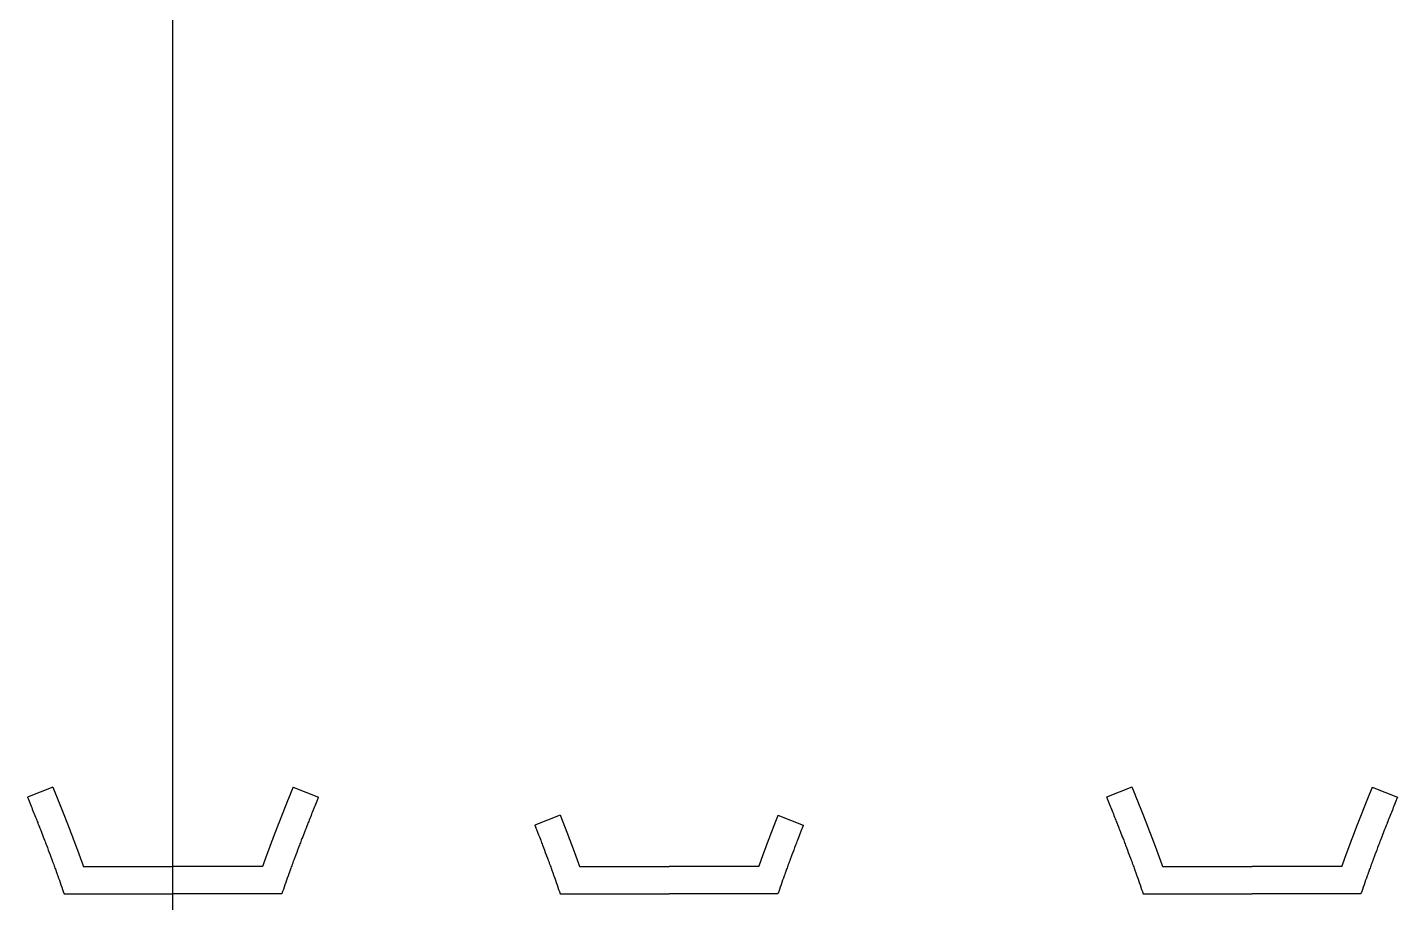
# Model space of a CAD drawing. Header units: millimetres. Extents: x -2789 to 12250, y -4440 to 7168.
# Drawn here: x 266 to 2528, y 1386 to 2832 of the extents above; entities that cross this region are included whole.
import ezdxf

# ---------------------------------------------------------------- set-up
doc = ezdxf.new("R2010")
doc.units = ezdxf.units.MM
doc.header["$MEASUREMENT"] = 0

msp = doc.modelspace()

# ---------------------------------------------------------------- linework, layer by layer
for p, q in [((506.47654, 1356.46758), (506.47654, 7168.37386)), ((506.47654, 1356.46758), (506.47654, 7168.37386)), ((308.11788, 1576.79335), (266.24723, 1560.29752)), ((704.8352, 1576.79335), (746.70585, 1560.29752)), ((2089.47499, 1576.79335), (2047.60434, 1560.29752)), ((2486.19231, 1576.79335), (2528.06296, 1560.29752)), ((1145.72445, 1530.38363), (1103.85652, 1513.88887)), ((1505.22735, 1530.38363), (1547.09527, 1513.88887))]:
    msp.add_line(p, q)
at = {"color": 7, "linetype": 'Continuous', "lineweight": 25}
for p, q in [((358.73433, 1445.36758), (506.47654, 1445.36758)), ((654.21875, 1445.36758), (506.47654, 1445.36758)), ((1177.73368, 1445.36758), (1325.4759, 1445.36758)), ((1473.21811, 1445.36758), (1325.4759, 1445.36758)), ((2140.09144, 1445.36758), (2287.83365, 1445.36758)), ((2435.57586, 1445.36758), (2287.83365, 1445.36758)), ((326.68929, 1400.36758), (506.47654, 1400.36758)), ((686.26379, 1400.36758), (506.47654, 1400.36758)), ((1145.68865, 1400.36758), (1325.4759, 1400.36758)), ((1505.26315, 1400.36758), (1325.4759, 1400.36758)), ((2108.0464, 1400.36758), (2287.83365, 1400.36758)), ((2467.6209, 1400.36758), (2287.83365, 1400.36758))]:
    msp.add_line(p, q, dxfattribs=at)
for points, knots in [([(308.11788, 1576.79335), (308.75929, 1575.21806), (310.39653, 1571.18945), (312.70152, 1565.50061), (315.28786, 1559.09082), (317.82629, 1552.77269), (320.31685, 1546.54613), (322.45421, 1541.17795), (323.95849, 1537.38636), (325.14991, 1534.37604), (326.18218, 1531.76137), (326.84007, 1530.09186), (327.2058, 1529.16289), (327.49002, 1528.4405), (327.8286, 1527.57934), (328.23914, 1526.53435), (328.9791, 1524.6488), (330.12067, 1521.7333), (331.41319, 1518.42218), (333.01321, 1514.31064), (335.22056, 1508.61147), (337.69345, 1502.18494), (340.11657, 1495.84509), (342.48994, 1489.59181), (344.52316, 1484.1958), (345.95212, 1480.38208), (346.94168, 1477.73092), (347.57216, 1476.03686), (347.92201, 1475.09544), (348.19625, 1474.35675), (348.50633, 1473.52067), (348.88512, 1472.49819), (349.56656, 1470.65574), (350.61708, 1467.80592), (352.10165, 1463.76051), (353.85364, 1458.95334), (355.28845, 1454.98843), (356.21242, 1452.42277), (356.70236, 1451.05813), (357.06758, 1450.03959), (358.01269, 1447.39831), (358.73433, 1445.36758)], [0.63642752942, 0.63642752942, 0.63642752942, 0.6434326396, 0.65446289791, 0.66916990899, 0.68387692008, 0.69858393116, 0.71329094224, 0.72432120055, 0.73167470609, 0.73902821163, 0.74454334079, 0.74730090537, 0.74913928175, 0.75097765814, 0.75281603452, 0.7555735991, 0.76108872826, 0.7684422338, 0.77579573934, 0.78682599765, 0.80153300873, 0.81624001982, 0.8309470309, 0.84565404198, 0.85668430029, 0.86403780583, 0.86955293499, 0.87231049957, 0.87414887595, 0.87598725234, 0.87782562872, 0.8805831933, 0.88609832246, 0.893451828, 0.90448208631, 0.91551234462, 0.92286585016, 0.92746179113, 0.92930016751, 0.93205773209, 0.94124961402, 0.94124961402, 0.94124961402]), ([(704.8352, 1576.79335), (704.19379, 1575.21806), (702.55655, 1571.18945), (700.25156, 1565.50061), (697.66522, 1559.09082), (695.12679, 1552.77269), (692.63623, 1546.54613), (690.49887, 1541.17795), (688.99459, 1537.38636), (687.80317, 1534.37604), (686.77089, 1531.76137), (686.113, 1530.09186), (685.74728, 1529.16289), (685.46306, 1528.4405), (685.12448, 1527.57934), (684.71394, 1526.53435), (683.97398, 1524.6488), (682.83241, 1521.7333), (681.53989, 1518.42218), (679.93987, 1514.31064), (677.73252, 1508.61147), (675.25963, 1502.18494), (672.83651, 1495.84509), (670.46314, 1489.59181), (668.42992, 1484.1958), (667.00096, 1480.38208), (666.0114, 1477.73092), (665.38092, 1476.03686), (665.03107, 1475.09544), (664.75683, 1474.35675), (664.44675, 1473.52067), (664.06796, 1472.49819), (663.38652, 1470.65574), (662.336, 1467.80592), (660.85143, 1463.76051), (659.09944, 1458.95334), (657.66462, 1454.98843), (656.74066, 1452.42277), (656.25071, 1451.05813), (655.8855, 1450.03959), (654.94039, 1447.39831), (654.21875, 1445.36758)], [0.63642752942, 0.63642752942, 0.63642752942, 0.6434326396, 0.65446289791, 0.66916990899, 0.68387692008, 0.69858393116, 0.71329094224, 0.72432120055, 0.73167470609, 0.73902821163, 0.74454334079, 0.74730090537, 0.74913928175, 0.75097765814, 0.75281603452, 0.7555735991, 0.76108872826, 0.7684422338, 0.77579573934, 0.78682599765, 0.80153300873, 0.81624001982, 0.8309470309, 0.84565404198, 0.85668430029, 0.86403780583, 0.86955293499, 0.87231049957, 0.87414887595, 0.87598725234, 0.87782562872, 0.8805831933, 0.88609832246, 0.893451828, 0.90448208631, 0.91551234462, 0.92286585016, 0.92746179113, 0.92930016751, 0.93205773209, 0.94124961402, 0.94124961402, 0.94124961402]), ([(2089.47499, 1576.79335), (2090.1164, 1575.21806), (2091.75364, 1571.18945), (2094.05863, 1565.50061), (2096.64497, 1559.09082), (2099.1834, 1552.77269), (2101.67396, 1546.54613), (2103.81132, 1541.17795), (2105.3156, 1537.38636), (2106.50702, 1534.37604), (2107.53929, 1531.76137), (2108.19718, 1530.09186), (2108.56291, 1529.16289), (2108.84713, 1528.4405), (2109.18571, 1527.57934), (2109.59625, 1526.53435), (2110.33621, 1524.6488), (2111.47778, 1521.7333), (2112.7703, 1518.42218), (2114.37032, 1514.31064), (2116.57767, 1508.61147), (2119.05056, 1502.18494), (2121.47368, 1495.84509), (2123.84705, 1489.59181), (2125.88026, 1484.1958), (2127.30923, 1480.38208), (2128.29879, 1477.73092), (2128.92927, 1476.03686), (2129.27912, 1475.09544), (2129.55336, 1474.35675), (2129.86344, 1473.52067), (2130.24223, 1472.49819), (2130.92367, 1470.65574), (2131.97419, 1467.80592), (2133.45876, 1463.76051), (2135.21075, 1458.95334), (2136.64556, 1454.98843), (2137.56953, 1452.42277), (2138.05947, 1451.05813), (2138.42469, 1450.03959), (2139.3698, 1447.39831), (2140.09144, 1445.36758)], [0.63642752942, 0.63642752942, 0.63642752942, 0.6434326396, 0.65446289791, 0.66916990899, 0.68387692008, 0.69858393116, 0.71329094224, 0.72432120055, 0.73167470609, 0.73902821163, 0.74454334079, 0.74730090537, 0.74913928175, 0.75097765814, 0.75281603452, 0.7555735991, 0.76108872826, 0.7684422338, 0.77579573934, 0.78682599765, 0.80153300873, 0.81624001982, 0.8309470309, 0.84565404198, 0.85668430029, 0.86403780583, 0.86955293499, 0.87231049957, 0.87414887595, 0.87598725234, 0.87782562872, 0.8805831933, 0.88609832246, 0.893451828, 0.90448208631, 0.91551234462, 0.92286585016, 0.92746179113, 0.92930016751, 0.93205773209, 0.94124961402, 0.94124961402, 0.94124961402]), ([(2486.19231, 1576.79335), (2485.5509, 1575.21806), (2483.91365, 1571.18945), (2481.60867, 1565.50061), (2479.02233, 1559.09082), (2476.4839, 1552.77269), (2473.99334, 1546.54613), (2471.85598, 1541.17795), (2470.3517, 1537.38636), (2469.16028, 1534.37604), (2468.128, 1531.76137), (2467.47011, 1530.09186), (2467.10439, 1529.16289), (2466.82017, 1528.4405), (2466.48159, 1527.57934), (2466.07105, 1526.53435), (2465.33109, 1524.6488), (2464.18952, 1521.7333), (2462.897, 1518.42218), (2461.29698, 1514.31064), (2459.08963, 1508.61147), (2456.61674, 1502.18494), (2454.19362, 1495.84509), (2451.82025, 1489.59181), (2449.78703, 1484.1958), (2448.35807, 1480.38208), (2447.36851, 1477.73092), (2446.73803, 1476.03686), (2446.38818, 1475.09544), (2446.11394, 1474.35675), (2445.80386, 1473.52067), (2445.42507, 1472.49819), (2444.74363, 1470.65574), (2443.69311, 1467.80592), (2442.20854, 1463.76051), (2440.45655, 1458.95334), (2439.02173, 1454.98843), (2438.09777, 1452.42277), (2437.60782, 1451.05813), (2437.24261, 1450.03959), (2436.2975, 1447.39831), (2435.57586, 1445.36758)], [0.63642752942, 0.63642752942, 0.63642752942, 0.6434326396, 0.65446289791, 0.66916990899, 0.68387692008, 0.69858393116, 0.71329094224, 0.72432120055, 0.73167470609, 0.73902821163, 0.74454334079, 0.74730090537, 0.74913928175, 0.75097765814, 0.75281603452, 0.7555735991, 0.76108872826, 0.7684422338, 0.77579573934, 0.78682599765, 0.80153300873, 0.81624001982, 0.8309470309, 0.84565404198, 0.85668430029, 0.86403780583, 0.86955293499, 0.87231049957, 0.87414887595, 0.87598725234, 0.87782562872, 0.8805831933, 0.88609832246, 0.893451828, 0.90448208631, 0.91551234462, 0.92286585016, 0.92746179113, 0.92930016751, 0.93205773209, 0.94124961402, 0.94124961402, 0.94124961402]), ([(1145.72445, 1530.38363), (1145.89162, 1529.95931), (1146.20515, 1529.16289), (1146.48937, 1528.4405), (1146.82796, 1527.57934), (1147.2385, 1526.53435), (1147.97846, 1524.6488), (1149.12002, 1521.7333), (1150.41255, 1518.42218), (1152.01257, 1514.31064), (1154.21992, 1508.61147), (1156.69281, 1502.18494), (1159.11593, 1495.84509), (1161.4893, 1489.59181), (1163.52251, 1484.1958), (1164.95148, 1480.38208), (1165.94104, 1477.73092), (1166.57152, 1476.03686), (1166.92136, 1475.09544), (1167.19561, 1474.35675), (1167.50569, 1473.52067), (1167.88448, 1472.49819), (1168.56591, 1470.65574), (1169.61644, 1467.80592), (1171.10101, 1463.76051), (1172.853, 1458.95334), (1174.28781, 1454.98843), (1175.21178, 1452.42277), (1175.70172, 1451.05813), (1176.06694, 1450.03959), (1177.01204, 1447.39831), (1177.73368, 1445.36758)], [0.74519912628, 0.74519912628, 0.74519912628, 0.74730090537, 0.74913928175, 0.75097765814, 0.75281603452, 0.7555735991, 0.76108872826, 0.7684422338, 0.77579573934, 0.78682599765, 0.80153300873, 0.81624001982, 0.8309470309, 0.84565404198, 0.85668430029, 0.86403780583, 0.86955293499, 0.87231049957, 0.87414887595, 0.87598725234, 0.87782562872, 0.8805831933, 0.88609832246, 0.893451828, 0.90448208631, 0.91551234462, 0.92286585016, 0.92746179113, 0.92930016751, 0.93205773209, 0.94124961402, 0.94124961402, 0.94124961402]), ([(1505.22735, 1530.38363), (1505.06018, 1529.95931), (1504.74664, 1529.16289), (1504.46242, 1528.4405), (1504.12384, 1527.57934), (1503.7133, 1526.53435), (1502.97334, 1524.6488), (1501.83177, 1521.7333), (1500.53924, 1518.42218), (1498.93923, 1514.31064), (1496.73188, 1508.61147), (1494.25899, 1502.18494), (1491.83587, 1495.84509), (1489.46249, 1489.59181), (1487.42928, 1484.1958), (1486.00032, 1480.38208), (1485.01076, 1477.73092), (1484.38028, 1476.03686), (1484.03043, 1475.09544), (1483.75618, 1474.35675), (1483.44611, 1473.52067), (1483.06732, 1472.49819), (1482.38588, 1470.65574), (1481.33536, 1467.80592), (1479.85079, 1463.76051), (1478.0988, 1458.95334), (1476.66398, 1454.98843), (1475.74002, 1452.42277), (1475.25007, 1451.05813), (1474.88486, 1450.03959), (1473.93975, 1447.39831), (1473.21811, 1445.36758)], [0.74519912628, 0.74519912628, 0.74519912628, 0.74730090537, 0.74913928175, 0.75097765814, 0.75281603452, 0.7555735991, 0.76108872826, 0.7684422338, 0.77579573934, 0.78682599765, 0.80153300873, 0.81624001982, 0.8309470309, 0.84565404198, 0.85668430029, 0.86403780583, 0.86955293499, 0.87231049957, 0.87414887595, 0.87598725234, 0.87782562872, 0.8805831933, 0.88609832246, 0.893451828, 0.90448208631, 0.91551234462, 0.92286585016, 0.92746179113, 0.92930016751, 0.93205773209, 0.94124961402, 0.94124961402, 0.94124961402])]:
    msp.add_open_spline(points, degree=2, knots=knots, dxfattribs=at)
at = {"color": 7, "linetype": 'Continuous'}
for points, knots in [([(266.24723, 1560.29752), (266.41344, 1559.88942), (266.57938, 1559.48184), (267.49157, 1557.24051), (268.23233, 1555.41736), (270.43753, 1549.98082), (271.88478, 1546.40052), (276.15788, 1535.79192), (278.91509, 1528.89588), (282.12172, 1520.81256), (282.65889, 1519.45622), (283.53864, 1517.23115), (283.88346, 1516.35809), (284.4508, 1514.92), (284.67412, 1514.35354), (285.02143, 1513.47189), (285.14633, 1513.15471), (285.33963, 1512.66362), (285.40885, 1512.48772), (285.55337, 1512.12038), (285.63562, 1511.91126), (285.79534, 1511.50509), (285.86963, 1511.31612), (286.01381, 1510.94926), (286.08491, 1510.76832), (286.2269, 1510.40685), (286.29792, 1510.22602), (286.51104, 1509.68323), (286.6533, 1509.32074), (287.07901, 1508.23545), (287.36173, 1507.51399), (288.43469, 1504.77319), (289.21901, 1502.7641), (291.55014, 1496.77561), (293.07553, 1492.83402), (295.62494, 1486.20659), (296.6635, 1483.49496), (299.73652, 1475.43558), (301.72832, 1470.16336), (304.08939, 1463.85291), (304.51276, 1462.7189), (305.1084, 1461.11987), (305.28309, 1460.65048), (305.57726, 1459.8593), (305.69699, 1459.53707), (305.8808, 1459.04208), (305.94655, 1458.86494), (306.08735, 1458.48547), (306.1624, 1458.28313), (306.3106, 1457.88345), (306.38404, 1457.68529), (306.60239, 1457.09589), (306.7481, 1456.70226), (307.20618, 1455.46376), (307.51709, 1454.6217), (308.44543, 1452.10304), (309.05889, 1450.43278), (310.59634, 1446.23172), (311.51305, 1443.71275), (312.8315, 1440.06915), (313.24512, 1438.92303), (313.83094, 1437.29536), (314.00553, 1436.80969), (314.26873, 1436.0767), (314.35921, 1435.82458), (314.54535, 1435.30554), (314.63894, 1435.04442), (314.82517, 1434.52443), (314.91811, 1434.26475), (315.1968, 1433.48551), (315.38233, 1432.96609), (315.82292, 1431.73088), (316.07773, 1431.01516), (316.33203, 1430.29955), (319.88551, 1420.29985), (323.33791, 1410.32253), (326.68929, 1400.36758)], [0.63536487776, 0.63536487776, 0.63536487776, 0.63536487776, 0.63810804864, 0.63810804864, 0.65047037678, 0.65047037678, 0.67519503306, 0.67519503306, 0.72464434562, 0.72464434562, 0.73467991186, 0.73467991186, 0.74119407805, 0.74119407805, 0.74545418191, 0.74545418191, 0.74782527996, 0.74782527996, 0.74917113489, 0.74917113489, 0.75066642749, 0.75066642749, 0.75187367095, 0.75187367095, 0.75308091441, 0.75308091441, 0.75428815786, 0.75428815786, 0.75670264478, 0.75670264478, 0.76153161861, 0.76153161861, 0.77509332677, 0.77509332677, 0.80221674308, 0.80221674308, 0.82129519584, 0.82129519584, 0.85945210135, 0.85945210135, 0.86785202371, 0.86785202371, 0.87135552976, 0.87135552976, 0.87375313662, 0.87375313662, 0.87510331975, 0.87510331975, 0.87645350287, 0.87645350287, 0.877803686, 0.877803686, 0.88050405225, 0.88050405225, 0.88630034352, 0.88630034352, 0.89789292604, 0.89789292604, 0.91561875773, 0.91561875773, 0.92376811151, 0.92376811151, 0.92725849194, 0.92725849194, 0.92906226464, 0.92906226464, 0.93086603734, 0.93086603734, 0.93266981004, 0.93266981004, 0.93627735543, 0.93627735543, 0.94124961402, 0.94124961402, 0.94124961402, 1.01073029716, 1.01073029716, 1.01073029716, 1.01073029716]), ([(746.70585, 1560.29752), (746.53964, 1559.88942), (746.3737, 1559.48184), (745.46151, 1557.24051), (744.72075, 1555.41736), (742.51555, 1549.98082), (741.0683, 1546.40052), (736.7952, 1535.79192), (734.03799, 1528.89588), (730.83135, 1520.81256), (730.29419, 1519.45622), (729.41443, 1517.23115), (729.06962, 1516.35809), (728.50228, 1514.92), (728.27896, 1514.35354), (727.93165, 1513.47189), (727.80675, 1513.15471), (727.61345, 1512.66362), (727.54423, 1512.48772), (727.3997, 1512.12038), (727.31745, 1511.91126), (727.15774, 1511.50509), (727.08345, 1511.31612), (726.93927, 1510.94926), (726.86817, 1510.76832), (726.72618, 1510.40685), (726.65516, 1510.22602), (726.44204, 1509.68323), (726.29978, 1509.32074), (725.87407, 1508.23545), (725.59135, 1507.51399), (724.51838, 1504.77319), (723.73407, 1502.7641), (721.40294, 1496.77561), (719.87755, 1492.83402), (717.32814, 1486.20659), (716.28958, 1483.49496), (713.21656, 1475.43558), (711.22476, 1470.16336), (708.86368, 1463.85291), (708.44032, 1462.7189), (707.84468, 1461.11987), (707.66999, 1460.65048), (707.37582, 1459.8593), (707.25609, 1459.53707), (707.07228, 1459.04208), (707.00653, 1458.86494), (706.86573, 1458.48547), (706.79068, 1458.28313), (706.64248, 1457.88345), (706.56904, 1457.68529), (706.35069, 1457.09589), (706.20498, 1456.70226), (705.7469, 1455.46376), (705.43598, 1454.6217), (704.50765, 1452.10304), (703.89419, 1450.43278), (702.35674, 1446.23172), (701.44003, 1443.71275), (700.12158, 1440.06915), (699.70796, 1438.92303), (699.12214, 1437.29536), (698.94755, 1436.80969), (698.68434, 1436.0767), (698.59387, 1435.82458), (698.40773, 1435.30554), (698.31414, 1435.04442), (698.12791, 1434.52443), (698.03497, 1434.26475), (697.75627, 1433.48551), (697.57075, 1432.96609), (697.13016, 1431.73088), (696.87535, 1431.01516), (696.62105, 1430.29955), (693.06757, 1420.29985), (689.61516, 1410.32253), (686.26379, 1400.36758)], [0.63536487776, 0.63536487776, 0.63536487776, 0.63536487776, 0.63810804864, 0.63810804864, 0.65047037678, 0.65047037678, 0.67519503306, 0.67519503306, 0.72464434562, 0.72464434562, 0.73467991186, 0.73467991186, 0.74119407805, 0.74119407805, 0.74545418191, 0.74545418191, 0.74782527996, 0.74782527996, 0.74917113489, 0.74917113489, 0.75066642749, 0.75066642749, 0.75187367095, 0.75187367095, 0.75308091441, 0.75308091441, 0.75428815786, 0.75428815786, 0.75670264478, 0.75670264478, 0.76153161861, 0.76153161861, 0.77509332677, 0.77509332677, 0.80221674308, 0.80221674308, 0.82129519584, 0.82129519584, 0.85945210135, 0.85945210135, 0.86785202371, 0.86785202371, 0.87135552976, 0.87135552976, 0.87375313662, 0.87375313662, 0.87510331975, 0.87510331975, 0.87645350287, 0.87645350287, 0.877803686, 0.877803686, 0.88050405225, 0.88050405225, 0.88630034352, 0.88630034352, 0.89789292604, 0.89789292604, 0.91561875773, 0.91561875773, 0.92376811151, 0.92376811151, 0.92725849194, 0.92725849194, 0.92906226464, 0.92906226464, 0.93086603734, 0.93086603734, 0.93266981004, 0.93266981004, 0.93627735543, 0.93627735543, 0.94124961402, 0.94124961402, 0.94124961402, 1.01073029716, 1.01073029716, 1.01073029716, 1.01073029716]), ([(2047.60434, 1560.29752), (2047.77055, 1559.88942), (2047.93649, 1559.48184), (2048.84868, 1557.24051), (2049.58944, 1555.41736), (2051.79464, 1549.98082), (2053.24189, 1546.40052), (2057.51499, 1535.79192), (2060.2722, 1528.89588), (2063.47883, 1520.81256), (2064.016, 1519.45622), (2064.89575, 1517.23115), (2065.24057, 1516.35809), (2065.80791, 1514.92), (2066.03122, 1514.35354), (2066.37854, 1513.47189), (2066.50344, 1513.15471), (2066.69674, 1512.66362), (2066.76596, 1512.48772), (2066.91048, 1512.12038), (2066.99273, 1511.91126), (2067.15245, 1511.50509), (2067.22674, 1511.31612), (2067.37092, 1510.94926), (2067.44202, 1510.76832), (2067.58401, 1510.40685), (2067.65503, 1510.22602), (2067.86815, 1509.68323), (2068.01041, 1509.32074), (2068.43612, 1508.23545), (2068.71884, 1507.51399), (2069.7918, 1504.77319), (2070.57612, 1502.7641), (2072.90725, 1496.77561), (2074.43264, 1492.83402), (2076.98205, 1486.20659), (2078.02061, 1483.49496), (2081.09363, 1475.43558), (2083.08543, 1470.16336), (2085.4465, 1463.85291), (2085.86987, 1462.7189), (2086.46551, 1461.11987), (2086.6402, 1460.65048), (2086.93437, 1459.8593), (2087.0541, 1459.53707), (2087.23791, 1459.04208), (2087.30366, 1458.86494), (2087.44446, 1458.48547), (2087.51951, 1458.28313), (2087.6677, 1457.88345), (2087.74115, 1457.68529), (2087.9595, 1457.09589), (2088.10521, 1456.70226), (2088.56329, 1455.46376), (2088.8742, 1454.6217), (2089.80254, 1452.10304), (2090.416, 1450.43278), (2091.95345, 1446.23172), (2092.87016, 1443.71275), (2094.18861, 1440.06915), (2094.60222, 1438.92303), (2095.18805, 1437.29536), (2095.36264, 1436.80969), (2095.62584, 1436.0767), (2095.71632, 1435.82458), (2095.90246, 1435.30554), (2095.99605, 1435.04442), (2096.18228, 1434.52443), (2096.27522, 1434.26475), (2096.55391, 1433.48551), (2096.73944, 1432.96609), (2097.18003, 1431.73088), (2097.43484, 1431.01516), (2097.68914, 1430.29955), (2101.24262, 1420.29985), (2104.69502, 1410.32253), (2108.0464, 1400.36758)], [0.63536487776, 0.63536487776, 0.63536487776, 0.63536487776, 0.63810804864, 0.63810804864, 0.65047037678, 0.65047037678, 0.67519503306, 0.67519503306, 0.72464434562, 0.72464434562, 0.73467991186, 0.73467991186, 0.74119407805, 0.74119407805, 0.74545418191, 0.74545418191, 0.74782527996, 0.74782527996, 0.74917113489, 0.74917113489, 0.75066642749, 0.75066642749, 0.75187367095, 0.75187367095, 0.75308091441, 0.75308091441, 0.75428815786, 0.75428815786, 0.75670264478, 0.75670264478, 0.76153161861, 0.76153161861, 0.77509332677, 0.77509332677, 0.80221674308, 0.80221674308, 0.82129519584, 0.82129519584, 0.85945210135, 0.85945210135, 0.86785202371, 0.86785202371, 0.87135552976, 0.87135552976, 0.87375313662, 0.87375313662, 0.87510331975, 0.87510331975, 0.87645350287, 0.87645350287, 0.877803686, 0.877803686, 0.88050405225, 0.88050405225, 0.88630034352, 0.88630034352, 0.89789292604, 0.89789292604, 0.91561875773, 0.91561875773, 0.92376811151, 0.92376811151, 0.92725849194, 0.92725849194, 0.92906226464, 0.92906226464, 0.93086603734, 0.93086603734, 0.93266981004, 0.93266981004, 0.93627735543, 0.93627735543, 0.94124961402, 0.94124961402, 0.94124961402, 1.01073029716, 1.01073029716, 1.01073029716, 1.01073029716]), ([(2528.06296, 1560.29752), (2527.89675, 1559.88942), (2527.73081, 1559.48184), (2526.81862, 1557.24051), (2526.07786, 1555.41736), (2523.87266, 1549.98082), (2522.42541, 1546.40052), (2518.15231, 1535.79192), (2515.3951, 1528.89588), (2512.18846, 1520.81256), (2511.6513, 1519.45622), (2510.77154, 1517.23115), (2510.42673, 1516.35809), (2509.85938, 1514.92), (2509.63607, 1514.35354), (2509.28876, 1513.47189), (2509.16386, 1513.15471), (2508.97056, 1512.66362), (2508.90134, 1512.48772), (2508.75681, 1512.12038), (2508.67456, 1511.91126), (2508.51485, 1511.50509), (2508.44056, 1511.31612), (2508.29638, 1510.94926), (2508.22528, 1510.76832), (2508.08329, 1510.40685), (2508.01227, 1510.22602), (2507.79915, 1509.68323), (2507.65689, 1509.32074), (2507.23118, 1508.23545), (2506.94846, 1507.51399), (2505.87549, 1504.77319), (2505.09118, 1502.7641), (2502.76005, 1496.77561), (2501.23465, 1492.83402), (2498.68525, 1486.20659), (2497.64669, 1483.49496), (2494.57367, 1475.43558), (2492.58187, 1470.16336), (2490.22079, 1463.85291), (2489.79743, 1462.7189), (2489.20179, 1461.11987), (2489.0271, 1460.65048), (2488.73293, 1459.8593), (2488.6132, 1459.53707), (2488.42939, 1459.04208), (2488.36364, 1458.86494), (2488.22284, 1458.48547), (2488.14778, 1458.28313), (2487.99959, 1457.88345), (2487.92615, 1457.68529), (2487.7078, 1457.09589), (2487.56209, 1456.70226), (2487.10401, 1455.46376), (2486.79309, 1454.6217), (2485.86476, 1452.10304), (2485.2513, 1450.43278), (2483.71385, 1446.23172), (2482.79714, 1443.71275), (2481.47869, 1440.06915), (2481.06507, 1438.92303), (2480.47925, 1437.29536), (2480.30465, 1436.80969), (2480.04145, 1436.0767), (2479.95098, 1435.82458), (2479.76484, 1435.30554), (2479.67125, 1435.04442), (2479.48502, 1434.52443), (2479.39208, 1434.26475), (2479.11338, 1433.48551), (2478.92786, 1432.96609), (2478.48727, 1431.73088), (2478.23246, 1431.01516), (2477.97816, 1430.29955), (2474.42468, 1420.29985), (2470.97227, 1410.32253), (2467.6209, 1400.36758)], [0.63536487776, 0.63536487776, 0.63536487776, 0.63536487776, 0.63810804864, 0.63810804864, 0.65047037678, 0.65047037678, 0.67519503306, 0.67519503306, 0.72464434562, 0.72464434562, 0.73467991186, 0.73467991186, 0.74119407805, 0.74119407805, 0.74545418191, 0.74545418191, 0.74782527996, 0.74782527996, 0.74917113489, 0.74917113489, 0.75066642749, 0.75066642749, 0.75187367095, 0.75187367095, 0.75308091441, 0.75308091441, 0.75428815786, 0.75428815786, 0.75670264478, 0.75670264478, 0.76153161861, 0.76153161861, 0.77509332677, 0.77509332677, 0.80221674308, 0.80221674308, 0.82129519584, 0.82129519584, 0.85945210135, 0.85945210135, 0.86785202371, 0.86785202371, 0.87135552976, 0.87135552976, 0.87375313662, 0.87375313662, 0.87510331975, 0.87510331975, 0.87645350287, 0.87645350287, 0.877803686, 0.877803686, 0.88050405225, 0.88050405225, 0.88630034352, 0.88630034352, 0.89789292604, 0.89789292604, 0.91561875773, 0.91561875773, 0.92376811151, 0.92376811151, 0.92725849194, 0.92725849194, 0.92906226464, 0.92906226464, 0.93086603734, 0.93086603734, 0.93266981004, 0.93266981004, 0.93627735543, 0.93627735543, 0.94124961402, 0.94124961402, 0.94124961402, 1.01073029716, 1.01073029716, 1.01073029716, 1.01073029716]), ([(1103.85652, 1513.88887), (1103.86988, 1513.85496), (1103.88324, 1513.82105), (1104.02079, 1513.47189), (1104.14568, 1513.15471), (1104.33899, 1512.66362), (1104.40821, 1512.48772), (1104.55273, 1512.12038), (1104.63498, 1511.91126), (1104.79469, 1511.50509), (1104.86899, 1511.31612), (1105.01317, 1510.94926), (1105.08427, 1510.76832), (1105.22626, 1510.40685), (1105.29728, 1510.22602), (1105.5104, 1509.68323), (1105.65266, 1509.32074), (1106.07837, 1508.23545), (1106.36108, 1507.51399), (1107.43405, 1504.77319), (1108.21836, 1502.7641), (1110.54949, 1496.77561), (1112.07489, 1492.83402), (1114.6243, 1486.20659), (1115.66286, 1483.49496), (1118.73588, 1475.43558), (1120.72768, 1470.16336), (1123.08875, 1463.85291), (1123.51211, 1462.7189), (1124.10776, 1461.11987), (1124.28245, 1460.65048), (1124.57662, 1459.8593), (1124.69635, 1459.53707), (1124.88016, 1459.04208), (1124.94591, 1458.86494), (1125.08671, 1458.48547), (1125.16176, 1458.28313), (1125.30995, 1457.88345), (1125.38339, 1457.68529), (1125.60174, 1457.09589), (1125.74745, 1456.70226), (1126.20554, 1455.46376), (1126.51645, 1454.6217), (1127.44479, 1452.10304), (1128.05825, 1450.43278), (1129.59569, 1446.23172), (1130.51241, 1443.71275), (1131.83086, 1440.06915), (1132.24447, 1438.92303), (1132.83029, 1437.29536), (1133.00489, 1436.80969), (1133.26809, 1436.0767), (1133.35857, 1435.82458), (1133.54471, 1435.30554), (1133.63829, 1435.04442), (1133.82452, 1434.52443), (1133.91746, 1434.26475), (1134.19616, 1433.48551), (1134.38169, 1432.96609), (1134.82228, 1431.73088), (1135.07709, 1431.01516), (1135.33139, 1430.29955), (1138.88487, 1420.29985), (1142.33727, 1410.32253), (1145.68865, 1400.36758)], [0.74519913585, 0.74519913585, 0.74519913585, 0.74519913585, 0.74545418191, 0.74545418191, 0.74782527996, 0.74782527996, 0.74917113489, 0.74917113489, 0.75066642749, 0.75066642749, 0.75187367095, 0.75187367095, 0.75308091441, 0.75308091441, 0.75428815786, 0.75428815786, 0.75670264478, 0.75670264478, 0.76153161861, 0.76153161861, 0.77509332677, 0.77509332677, 0.80221674308, 0.80221674308, 0.82129519584, 0.82129519584, 0.85945210135, 0.85945210135, 0.86785202371, 0.86785202371, 0.87135552976, 0.87135552976, 0.87375313662, 0.87375313662, 0.87510331975, 0.87510331975, 0.87645350287, 0.87645350287, 0.877803686, 0.877803686, 0.88050405225, 0.88050405225, 0.88630034352, 0.88630034352, 0.89789292604, 0.89789292604, 0.91561875773, 0.91561875773, 0.92376811151, 0.92376811151, 0.92725849194, 0.92725849194, 0.92906226464, 0.92906226464, 0.93086603734, 0.93086603734, 0.93266981004, 0.93266981004, 0.93627735543, 0.93627735543, 0.94124961402, 0.94124961402, 0.94124961402, 1.01073029716, 1.01073029716, 1.01073029716, 1.01073029716]), ([(1547.09527, 1513.88887), (1547.08191, 1513.85496), (1547.06855, 1513.82105), (1546.93101, 1513.47189), (1546.80611, 1513.15471), (1546.61281, 1512.66362), (1546.54359, 1512.48772), (1546.39906, 1512.12038), (1546.31681, 1511.91126), (1546.1571, 1511.50509), (1546.08281, 1511.31612), (1545.93863, 1510.94926), (1545.86753, 1510.76832), (1545.72554, 1510.40685), (1545.65452, 1510.22602), (1545.4414, 1509.68323), (1545.29914, 1509.32074), (1544.87343, 1508.23545), (1544.59071, 1507.51399), (1543.51774, 1504.77319), (1542.73343, 1502.7641), (1540.4023, 1496.77561), (1538.8769, 1492.83402), (1536.3275, 1486.20659), (1535.28894, 1483.49496), (1532.21592, 1475.43558), (1530.22412, 1470.16336), (1527.86304, 1463.85291), (1527.43968, 1462.7189), (1526.84403, 1461.11987), (1526.66935, 1460.65048), (1526.37518, 1459.8593), (1526.25545, 1459.53707), (1526.07164, 1459.04208), (1526.00589, 1458.86494), (1525.86509, 1458.48547), (1525.79003, 1458.28313), (1525.64184, 1457.88345), (1525.5684, 1457.68529), (1525.35005, 1457.09589), (1525.20434, 1456.70226), (1524.74626, 1455.46376), (1524.43534, 1454.6217), (1523.50701, 1452.10304), (1522.89355, 1450.43278), (1521.3561, 1446.23172), (1520.43938, 1443.71275), (1519.12093, 1440.06915), (1518.70732, 1438.92303), (1518.1215, 1437.29536), (1517.9469, 1436.80969), (1517.6837, 1436.0767), (1517.59323, 1435.82458), (1517.40709, 1435.30554), (1517.3135, 1435.04442), (1517.12727, 1434.52443), (1517.03433, 1434.26475), (1516.75563, 1433.48551), (1516.57011, 1432.96609), (1516.12952, 1431.73088), (1515.8747, 1431.01516), (1515.62041, 1430.29955), (1512.06692, 1420.29985), (1508.61452, 1410.32253), (1505.26315, 1400.36758)], [0.74519913585, 0.74519913585, 0.74519913585, 0.74519913585, 0.74545418191, 0.74545418191, 0.74782527996, 0.74782527996, 0.74917113489, 0.74917113489, 0.75066642749, 0.75066642749, 0.75187367095, 0.75187367095, 0.75308091441, 0.75308091441, 0.75428815786, 0.75428815786, 0.75670264478, 0.75670264478, 0.76153161861, 0.76153161861, 0.77509332677, 0.77509332677, 0.80221674308, 0.80221674308, 0.82129519584, 0.82129519584, 0.85945210135, 0.85945210135, 0.86785202371, 0.86785202371, 0.87135552976, 0.87135552976, 0.87375313662, 0.87375313662, 0.87510331975, 0.87510331975, 0.87645350287, 0.87645350287, 0.877803686, 0.877803686, 0.88050405225, 0.88050405225, 0.88630034352, 0.88630034352, 0.89789292604, 0.89789292604, 0.91561875773, 0.91561875773, 0.92376811151, 0.92376811151, 0.92725849194, 0.92725849194, 0.92906226464, 0.92906226464, 0.93086603734, 0.93086603734, 0.93266981004, 0.93266981004, 0.93627735543, 0.93627735543, 0.94124961402, 0.94124961402, 0.94124961402, 1.01073029716, 1.01073029716, 1.01073029716, 1.01073029716])]:
    msp.add_open_spline(points, degree=3, knots=knots, dxfattribs=at)

doc.saveas('drawing.dxf')
